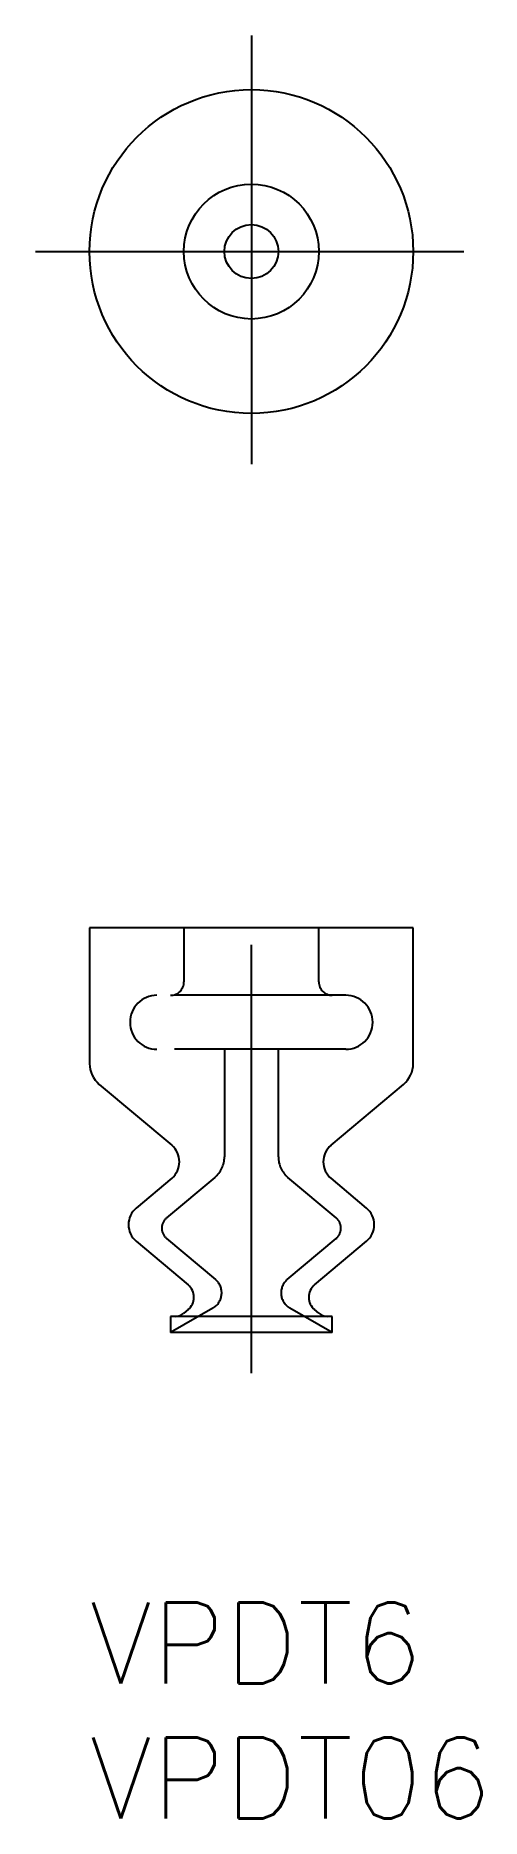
# Model space of a CAD drawing. Extents: x -2 to 14.5, y -8 to 58.1.
import ezdxf

# ---------------------------------------------------------------- set-up
doc = ezdxf.new("R2010")
doc.units = 0
doc.header["$LTSCALE"] = 0.5
doc.linetypes.add('CENTER', pattern=[50.8, 31.75, -6.35, 6.35, -6.35])
doc.linetypes.add('DASHED', pattern=[19.05, 12.7, -6.35])
for name, color, linetype in [('MSM_CENTER', 1, 'CENTER'), ('MSM_CONTINUOUS', 7, 'CONTINUOUS'), ('MSM_DASHED', 4, 'DASHED'), ('MSM_PART_NUMBER', 7, 'CONTINUOUS')]:
    doc.layers.add(name, color=color, linetype=linetype)
doc.styles.get("Standard").update_dxf_attribs({"font": 'txt.shx', "height": 3, "bigfont": 'bigfont.shx'})

msp = doc.modelspace()

# ---------------------------------------------------------------- linework, layer by layer
at = {"layer": 'MSM_CENTER'}
for p, q in [((6, 58.062), (6, 42.062)), ((-2, 50.062), (14, 50.062)), ((6, 8.5), (6, 26.5))]:
    msp.add_line(p, q, dxfattribs=at)
at = {"layer": 'MSM_CONTINUOUS'}
for p, q in [((0, 25), (0, 19.961)), ((12, 25), (0, 25)), ((12, 19.917), (12, 25)), ((0.357, 19.2), (3.047, 16.943)), ((8.953, 16.943), (11.643, 19.2)), ((3.047, 15.718), (1.73, 14.613)), ((10.27, 14.613), (8.953, 15.718)), ((1.73, 13.387), (3.657, 11.771)), ((8.343, 11.771), (10.27, 13.387)), ((3, 10.6), (3, 10)), ((9, 10.6), (3, 10.6)), ((3.657, 10.851), (3.497, 10.717)), ((8.503, 10.717), (8.343, 10.851)), ((9, 10), (9, 10.6)), ((9, 10), (3, 10))]:
    msp.add_line(p, q, dxfattribs=at)
for radius in [6, 2.5, 1]:
    msp.add_circle((6, 50.062), radius, dxfattribs=at)
for centre, radius, start, end in [((1, 19.966), 1, 180, 230), ((11, 19.966), 1, 310, 0), ((2.533, 16.33), 0.8, 310, 50), ((9.467, 16.33), 0.8, 130, 230), ((2.244, 14), 0.8, 129.99373, 230.00627), ((9.755, 14), 0.8, 309.99602, 50.00398), ((3.271, 11.311), 0.6, 310, 50), ((8.729, 11.311), 0.6, 130, 230), ((3.176, 11.1), 0.5, 270, 310), ((8.824, 11.1), 0.5, 230, 270)]:
    msp.add_arc(centre, radius, start, end, dxfattribs=at)
at = {"layer": 'MSM_DASHED'}
for p, q in [((3.5, 25), (3.5, 23)), ((8.5, 23), (8.5, 25)), ((9.5, 22.5), (2.5, 22.5)), ((9.5, 20.5), (2.5, 20.5)), ((5, 20.5), (5, 16.517)), ((7, 16.517), (7, 20.5)), ((4.643, 15.751), (2.857, 14.252)), ((9.143, 14.252), (7.357, 15.751)), ((2.857, 13.486), (4.669, 11.966)), ((7.331, 11.966), (9.143, 13.486)), ((4.577, 10.91), (3, 10)), ((9, 10), (7.423, 10.91))]:
    msp.add_line(p, q, dxfattribs=at)
for centre, radius, start, end in [((2.5, 21.5), 1, 90.00472, 269.99528), ((3, 23), 0.5, 270, 0), ((9, 23), 0.5, 180, 270), ((9.5, 21.5), 1, 270.00472, 89.99528), ((4, 16.517), 1, 310, 0), ((8, 16.517), 1, 180, 230), ((3.178, 13.869), 0.5, 129.92026, 230.0065), ((8.823, 13.869), 0.499, 309.9032, 50.0968), ((4.253, 11.47), 0.647, 300, 50), ((7.747, 11.47), 0.647, 130, 240)]:
    msp.add_arc(centre, radius, start, end, dxfattribs=at)

# ---------------------------------------------------------------- texts
at = {"layer": 'MSM_PART_NUMBER'}
for s, p in [('VPDT6', (0, -3)), ('VPDT06', (0, -8))]:
    msp.add_text(s, height=3, dxfattribs=at).set_placement(p)

doc.saveas('drawing.dxf')
